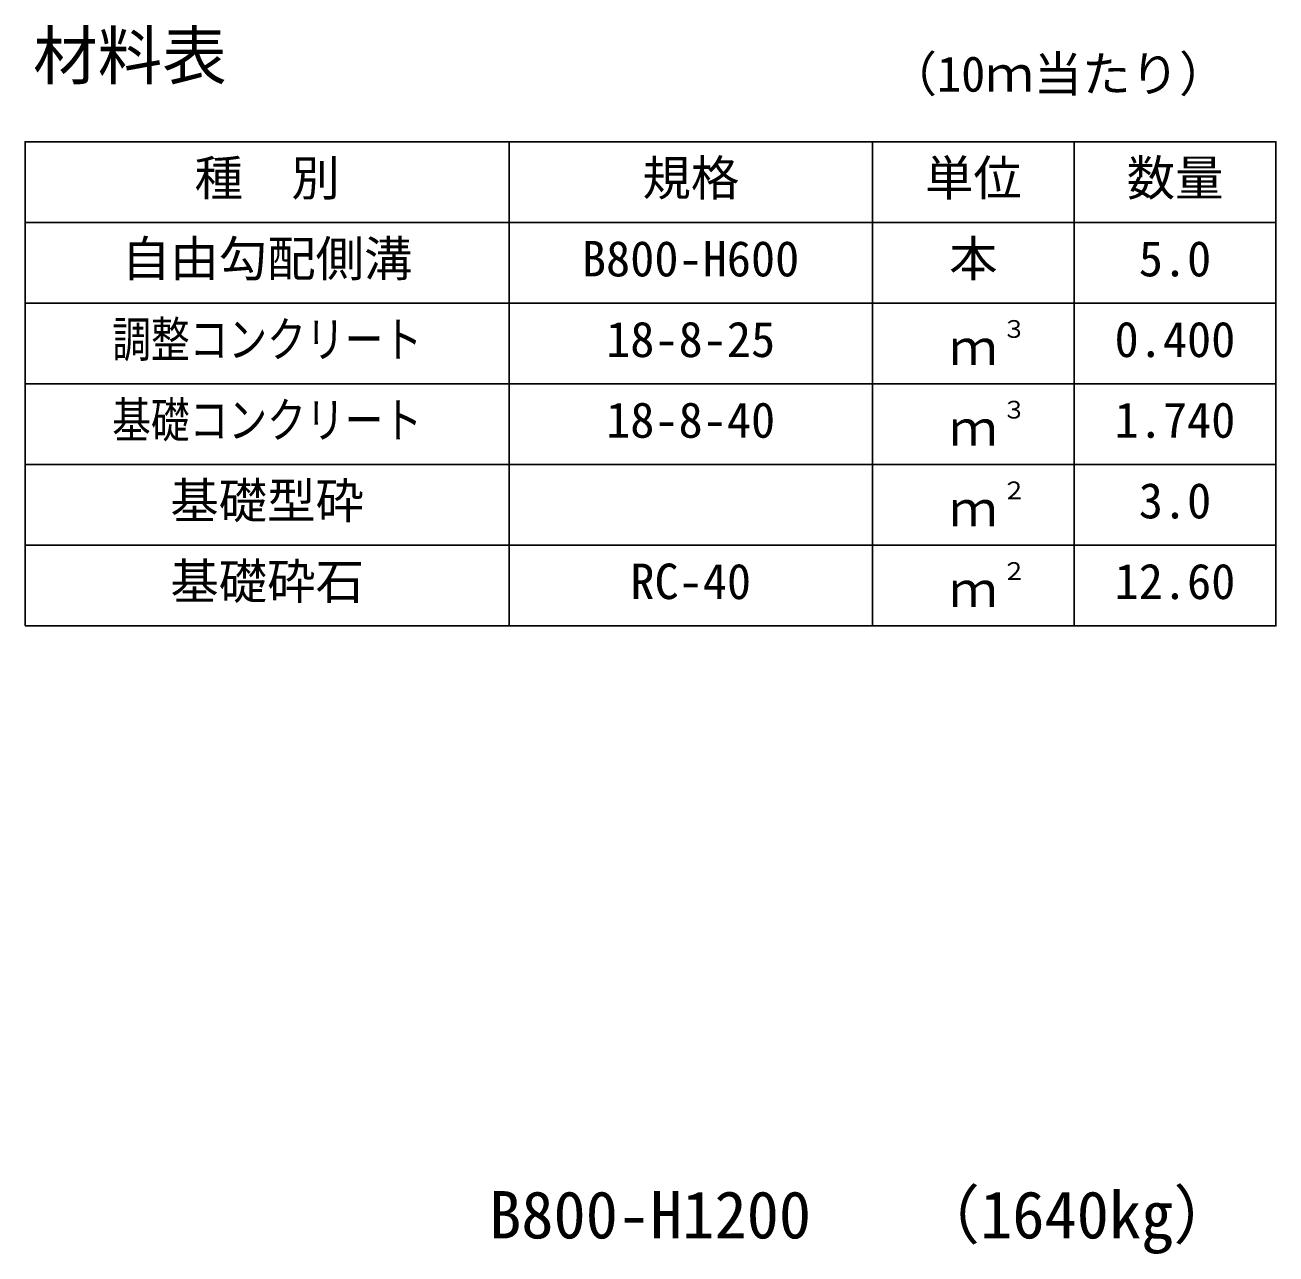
# Model space of a CAD drawing. Units: millimetres, scale not verified. Extents: x -16800 to 16800, y -5940 to 5940.
# Drawn here: x 1625 to 3175, y 32 to 1555 of the extents above; entities that cross this region are included whole.
import ezdxf
from ezdxf.enums import TextEntityAlignment as Align

# ---------------------------------------------------------------- set-up
doc = ezdxf.new("R2010")
doc.units = ezdxf.units.MM
doc.header["$LTSCALE"] = 20
for name, color, linetype, lineweight in [('0-3_HYO', 3, 'Continuous', 25), ('0-4_HYO2', 4, 'Continuous', 25), ('0-6_TXT', 7, 'Continuous', 25)]:
    doc.layers.add(name, color=color, linetype=linetype, lineweight=lineweight)
doc.styles.add('ＭＳ ゴシック', font='')
doc.styles.get('ＭＳ ゴシック').set_extended_font_data('MS Gothic')

msp = doc.modelspace()

# ---------------------------------------------------------------- linework, layer by layer
at = {"layer": '0-3_HYO'}
for p, q in [((2225, 1410.2), (2225, 810.2)), ((2675, 1410.2), (2675, 810.2)), ((2925, 1410.2), (2925, 810.2)), ((1625, 1310.2), (3175, 1310.2))]:
    msp.add_line(p, q, dxfattribs=at)
msp.add_lwpolyline([(1625, 810.2), (3175, 810.2), (3175, 1410.2), (1625, 1410.2)], close=True, dxfattribs=at)
at = {"layer": '0-4_HYO2'}
for p, q in [((1625, 1210.2), (3175, 1210.2)), ((1625, 1110.2), (3175, 1110.2)), ((1625, 1010.2), (3175, 1010.2)), ((1625, 910.2), (3175, 910.2))]:
    msp.add_line(p, q, dxfattribs=at)

# ---------------------------------------------------------------- texts
at = {"layer": '0-6_TXT', "style": 'ＭＳ ゴシック'}
for s, height, p in [('材料表', 58.65, (1635, 1470.2)), ('（10ｍ当たり）', 43.99, (2695, 1459.2)), ('種\u3000別', 43.99, (1835, 1330.2)), ('規格', 43.99, (2390, 1330.2)), ('単位', 43.99, (2740, 1330.2)), ('数量', 43.99, (2990, 1330.2)), ('自由勾配側溝', 43.99, (1745, 1230.2)), ('B800-H600', 43.99, (2315, 1230.2)), ('本', 43.99, (2770, 1230.2)), ('5.0', 43.99, (3005, 1230.2)), ('18-8-25', 43.99, (2345, 1130.2)), ('３', 21.99, (2835.54, 1160.57)), ('0.400', 43.99, (2975, 1130.2)), ('ｍ', 43.99, (2770, 1120.2)), ('18-8-40', 43.99, (2345, 1030.2)), ('３', 21.99, (2835.54, 1060.57)), ('1.740', 43.99, (2975, 1030.2)), ('ｍ', 43.99, (2770, 1020.2)), ('基礎型砕', 43.99, (1805, 930.2)), ('２', 21.99, (2835.54, 960.57)), ('3.0', 43.99, (3005, 930.2)), ('ｍ', 43.99, (2770, 920.2)), ('基礎砕石', 43.99, (1805, 830.2)), ('RC-40', 43.99, (2375, 830.2)), ('２', 21.99, (2835.54, 860.57)), ('12.60', 43.99, (2975, 830.2)), ('ｍ', 43.99, (2770, 820.2)), ('B800-H1200', 58.65, (2200, 33.34)), ('（1640kg）', 58.65, (2728.37, 33.34))]:
    msp.add_text(s, height=height, dxfattribs=at).set_placement(p, align=Align.BOTTOM_LEFT)
at = {"layer": '0-6_TXT', "style": 'ＭＳ ゴシック', "width": 0.8}
for s, p in [('調整コンクリート', (1733, 1130.2)), ('基礎コンクリート', (1733, 1030.2))]:
    msp.add_text(s, height=43.99, dxfattribs=at).set_placement(p, align=Align.BOTTOM_LEFT)

doc.saveas('drawing.dxf')
